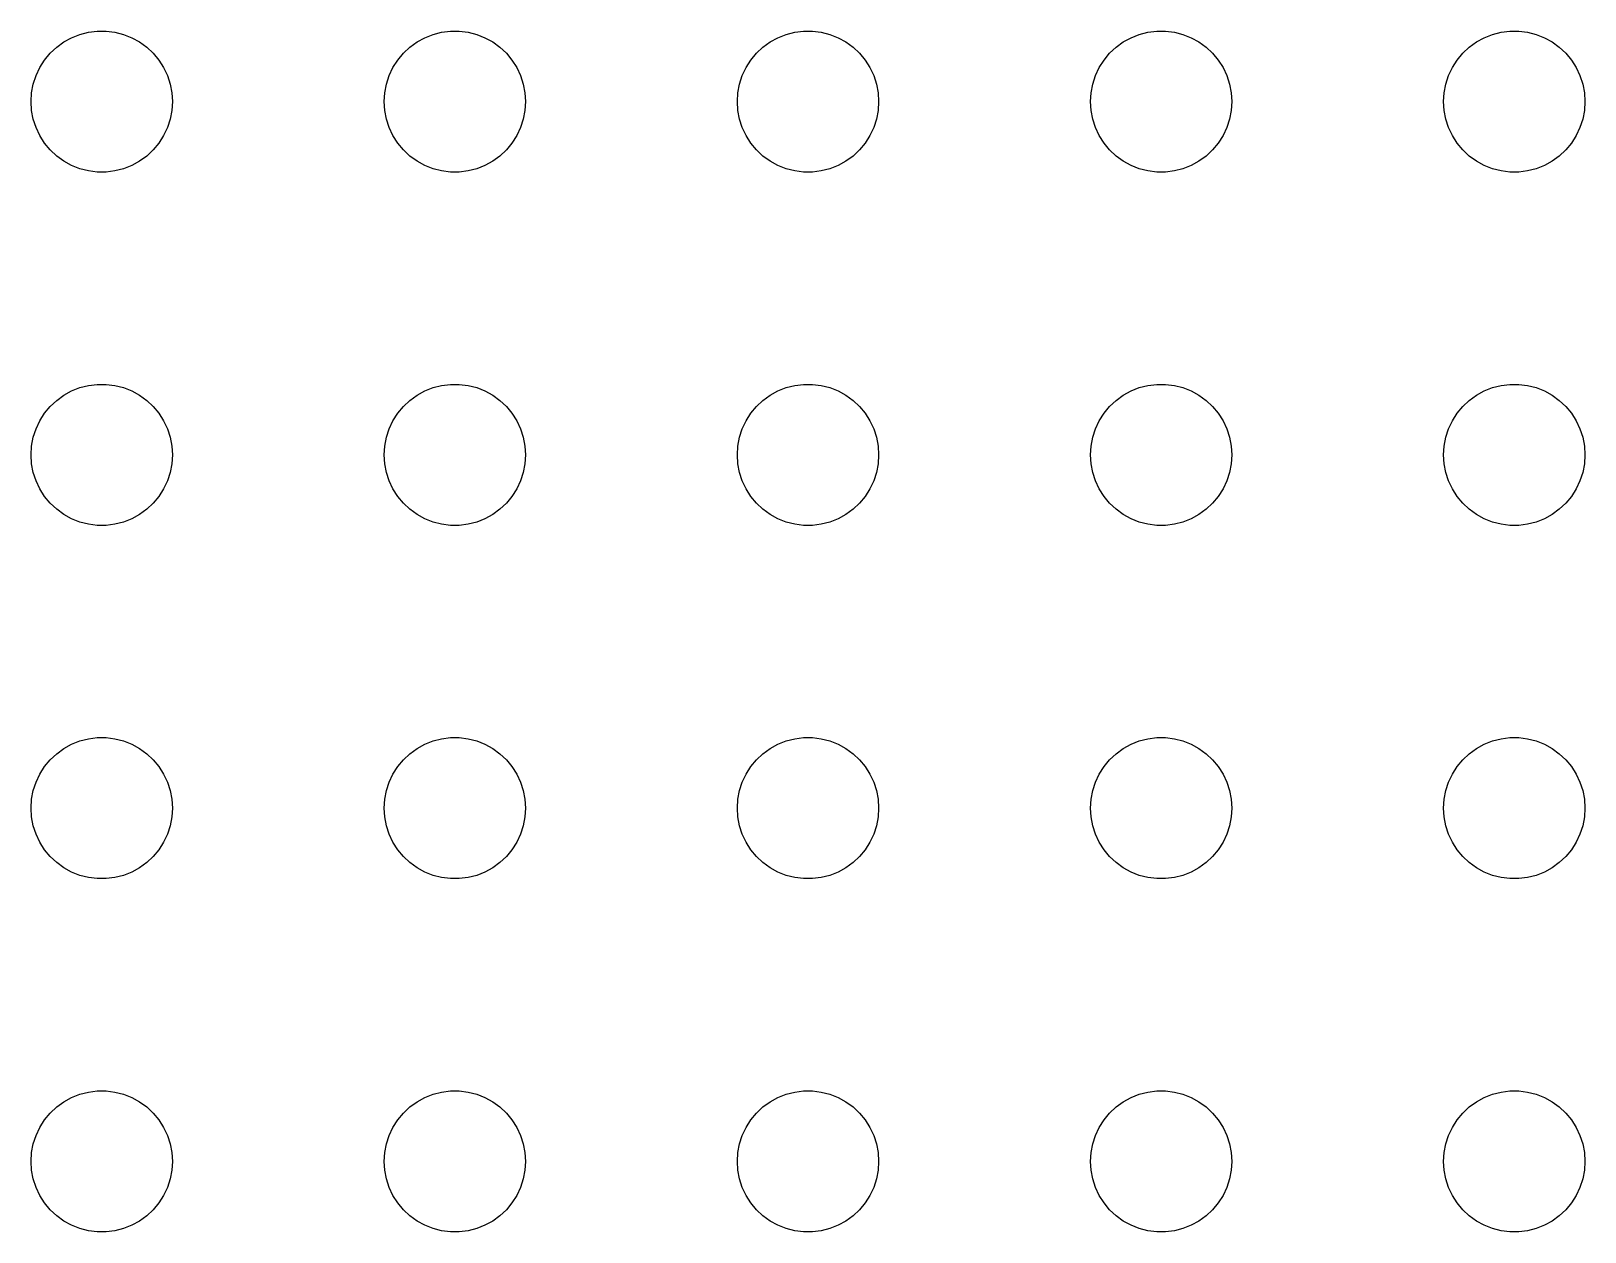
# Model space of a CAD drawing. Header units: metres. Extents: x -134 to 134, y 176 to 394.
# Drawn here: x -69 to -36, y 340.5 to 366 of the extents above; entities that cross this region are included whole.
import ezdxf

# ---------------------------------------------------------------- set-up
doc = ezdxf.new("R2010")
doc.units = ezdxf.units.M

msp = doc.modelspace()

# ---------------------------------------------------------------- linework, layer by layer
for p, q in [((-67.9635, 365.927), (-67.7811, 365.973)), ((-67.7811, 365.973), (-67.5942, 365.997)), ((-67.5942, 365.997), (-67.4058, 365.997)), ((-67.4058, 365.997), (-67.2189, 365.973)), ((-67.2189, 365.973), (-67.0365, 365.927)), ((-60.4635, 365.927), (-60.2811, 365.973)), ((-60.2811, 365.973), (-60.0942, 365.997)), ((-60.0942, 365.997), (-59.9058, 365.997)), ((-59.9058, 365.997), (-59.7189, 365.973)), ((-59.7189, 365.973), (-59.5365, 365.927)), ((-52.9635, 365.927), (-52.7811, 365.973)), ((-52.7811, 365.973), (-52.5942, 365.997)), ((-52.5942, 365.997), (-52.4058, 365.997)), ((-52.4058, 365.997), (-52.2189, 365.973)), ((-52.2189, 365.973), (-52.0365, 365.927)), ((-45.4635, 365.927), (-45.2811, 365.973)), ((-45.2811, 365.973), (-45.0942, 365.997)), ((-45.0942, 365.997), (-44.9058, 365.997)), ((-44.9058, 365.997), (-44.7189, 365.973)), ((-44.7189, 365.973), (-44.5365, 365.927)), ((-37.9635, 365.927), (-37.7811, 365.973)), ((-37.7811, 365.973), (-37.5942, 365.997)), ((-37.5942, 365.997), (-37.4058, 365.997)), ((-37.4058, 365.997), (-37.2189, 365.973)), ((-37.2189, 365.973), (-37.0365, 365.927)), ((-68.5934, 365.527), (-68.4561, 365.656)), ((-68.4561, 365.656), (-68.3037, 365.766)), ((-68.3037, 365.766), (-68.1387, 365.857)), ((-68.1387, 365.857), (-67.9635, 365.927)), ((-67.0365, 365.927), (-66.8613, 365.857)), ((-66.8613, 365.857), (-66.6963, 365.766)), ((-66.6963, 365.766), (-66.5439, 365.656)), ((-66.5439, 365.656), (-66.4065, 365.527)), ((-61.0934, 365.527), (-60.9561, 365.656)), ((-60.9561, 365.656), (-60.8037, 365.766)), ((-60.8037, 365.766), (-60.6387, 365.857)), ((-60.6387, 365.857), (-60.4635, 365.927)), ((-59.5365, 365.927), (-59.3613, 365.857)), ((-59.3613, 365.857), (-59.1963, 365.766)), ((-59.1963, 365.766), (-59.0439, 365.656)), ((-59.0439, 365.656), (-58.9065, 365.527)), ((-53.5934, 365.527), (-53.4561, 365.656)), ((-53.4561, 365.656), (-53.3037, 365.766)), ((-53.3037, 365.766), (-53.1387, 365.857)), ((-53.1387, 365.857), (-52.9635, 365.927)), ((-52.0365, 365.927), (-51.8613, 365.857)), ((-51.8613, 365.857), (-51.6963, 365.766)), ((-51.6963, 365.766), (-51.5439, 365.656)), ((-51.5439, 365.656), (-51.4065, 365.527)), ((-46.0934, 365.527), (-45.9561, 365.656)), ((-45.9561, 365.656), (-45.8037, 365.766)), ((-45.8037, 365.766), (-45.6387, 365.857)), ((-45.6387, 365.857), (-45.4635, 365.927)), ((-44.5365, 365.927), (-44.3613, 365.857)), ((-44.3613, 365.857), (-44.1963, 365.766)), ((-44.1963, 365.766), (-44.0439, 365.656)), ((-44.0439, 365.656), (-43.9065, 365.527)), ((-38.5934, 365.527), (-38.4561, 365.656)), ((-38.4561, 365.656), (-38.3037, 365.766)), ((-38.3037, 365.766), (-38.1387, 365.857)), ((-38.1387, 365.857), (-37.9635, 365.927)), ((-37.0365, 365.927), (-36.8613, 365.857)), ((-36.8613, 365.857), (-36.6963, 365.766)), ((-36.6963, 365.766), (-36.5439, 365.656)), ((-36.5439, 365.656), (-36.4065, 365.527)), ((-68.8145, 365.223), (-68.7135, 365.382)), ((-68.7135, 365.382), (-68.5934, 365.527)), ((-66.4065, 365.527), (-66.2865, 365.382)), ((-66.2865, 365.382), (-66.1855, 365.223)), ((-61.3145, 365.223), (-61.2135, 365.382)), ((-61.2135, 365.382), (-61.0934, 365.527)), ((-58.9065, 365.527), (-58.7865, 365.382)), ((-58.7865, 365.382), (-58.6855, 365.223)), ((-53.8145, 365.223), (-53.7135, 365.382)), ((-53.7135, 365.382), (-53.5934, 365.527)), ((-51.4065, 365.527), (-51.2865, 365.382)), ((-51.2865, 365.382), (-51.1855, 365.223)), ((-46.3145, 365.223), (-46.2135, 365.382)), ((-46.2135, 365.382), (-46.0934, 365.527)), ((-43.9065, 365.527), (-43.7865, 365.382)), ((-43.7865, 365.382), (-43.6855, 365.223)), ((-38.8145, 365.223), (-38.7135, 365.382)), ((-38.7135, 365.382), (-38.5934, 365.527)), ((-36.4065, 365.527), (-36.2865, 365.382)), ((-36.2865, 365.382), (-36.1855, 365.223)), ((-68.9529, 364.873), (-68.8947, 365.052)), ((-68.8947, 365.052), (-68.8145, 365.223)), ((-66.1855, 365.223), (-66.1053, 365.052)), ((-66.1053, 365.052), (-66.0471, 364.873)), ((-61.4529, 364.873), (-61.3947, 365.052)), ((-61.3947, 365.052), (-61.3145, 365.223)), ((-58.6855, 365.223), (-58.6053, 365.052)), ((-58.6053, 365.052), (-58.5471, 364.873)), ((-53.9529, 364.873), (-53.8947, 365.052)), ((-53.8947, 365.052), (-53.8145, 365.223)), ((-51.1855, 365.223), (-51.1053, 365.052)), ((-51.1053, 365.052), (-51.0471, 364.873)), ((-46.4529, 364.873), (-46.3947, 365.052)), ((-46.3947, 365.052), (-46.3145, 365.223)), ((-43.6855, 365.223), (-43.6053, 365.052)), ((-43.6053, 365.052), (-43.5471, 364.873)), ((-38.9529, 364.873), (-38.8947, 365.052)), ((-38.8947, 365.052), (-38.8145, 365.223)), ((-36.1855, 365.223), (-36.1053, 365.052)), ((-36.1053, 365.052), (-36.0471, 364.873)), ((-69, 364.5), (-68.9882, 364.688)), ((-68.9882, 364.688), (-68.9529, 364.873)), ((-66.0471, 364.873), (-66.0118, 364.688)), ((-66.0118, 364.688), (-66, 364.5)), ((-61.5, 364.5), (-61.4882, 364.688)), ((-61.4882, 364.688), (-61.4529, 364.873)), ((-58.5471, 364.873), (-58.5118, 364.688)), ((-58.5118, 364.688), (-58.5, 364.5)), ((-54, 364.5), (-53.9882, 364.688)), ((-53.9882, 364.688), (-53.9529, 364.873)), ((-51.0471, 364.873), (-51.0118, 364.688)), ((-51.0118, 364.688), (-51, 364.5)), ((-46.5, 364.5), (-46.4882, 364.688)), ((-46.4882, 364.688), (-46.4529, 364.873)), ((-43.5471, 364.873), (-43.5118, 364.688)), ((-43.5118, 364.688), (-43.5, 364.5)), ((-39, 364.5), (-38.9882, 364.688)), ((-38.9882, 364.688), (-38.9529, 364.873)), ((-36.0471, 364.873), (-36.0118, 364.688)), ((-36.0118, 364.688), (-36, 364.5)), ((-68.9882, 364.312), (-69, 364.5)), ((-66, 364.5), (-66.0118, 364.312)), ((-61.4882, 364.312), (-61.5, 364.5)), ((-58.5, 364.5), (-58.5118, 364.312)), ((-53.9882, 364.312), (-54, 364.5)), ((-51, 364.5), (-51.0118, 364.312)), ((-46.4882, 364.312), (-46.5, 364.5)), ((-43.5, 364.5), (-43.5118, 364.312)), ((-38.9882, 364.312), (-39, 364.5)), ((-36, 364.5), (-36.0118, 364.312)), ((-68.9529, 364.127), (-68.9882, 364.312)), ((-68.8947, 363.948), (-68.9529, 364.127)), ((-66.0471, 364.127), (-66.1053, 363.948)), ((-66.0118, 364.312), (-66.0471, 364.127)), ((-61.4529, 364.127), (-61.4882, 364.312)), ((-61.3947, 363.948), (-61.4529, 364.127)), ((-58.5471, 364.127), (-58.6053, 363.948)), ((-58.5118, 364.312), (-58.5471, 364.127)), ((-53.9529, 364.127), (-53.9882, 364.312)), ((-53.8947, 363.948), (-53.9529, 364.127)), ((-51.0471, 364.127), (-51.1053, 363.948)), ((-51.0118, 364.312), (-51.0471, 364.127)), ((-46.4529, 364.127), (-46.4882, 364.312)), ((-46.3947, 363.948), (-46.4529, 364.127)), ((-43.5471, 364.127), (-43.6053, 363.948)), ((-43.5118, 364.312), (-43.5471, 364.127)), ((-38.9529, 364.127), (-38.9882, 364.312)), ((-38.8947, 363.948), (-38.9529, 364.127)), ((-36.0471, 364.127), (-36.1053, 363.948)), ((-36.0118, 364.312), (-36.0471, 364.127)), ((-68.8145, 363.777), (-68.8947, 363.948)), ((-68.7135, 363.618), (-68.8145, 363.777)), ((-66.1855, 363.777), (-66.2865, 363.618)), ((-66.1053, 363.948), (-66.1855, 363.777)), ((-61.3145, 363.777), (-61.3947, 363.948)), ((-61.2135, 363.618), (-61.3145, 363.777)), ((-58.6855, 363.777), (-58.7865, 363.618)), ((-58.6053, 363.948), (-58.6855, 363.777)), ((-53.8145, 363.777), (-53.8947, 363.948)), ((-53.7135, 363.618), (-53.8145, 363.777)), ((-51.1855, 363.777), (-51.2865, 363.618)), ((-51.1053, 363.948), (-51.1855, 363.777)), ((-46.3145, 363.777), (-46.3947, 363.948)), ((-46.2135, 363.618), (-46.3145, 363.777)), ((-43.6855, 363.777), (-43.7865, 363.618)), ((-43.6053, 363.948), (-43.6855, 363.777)), ((-38.8145, 363.777), (-38.8947, 363.948)), ((-38.7135, 363.618), (-38.8145, 363.777)), ((-36.1855, 363.777), (-36.2865, 363.618)), ((-36.1053, 363.948), (-36.1855, 363.777)), ((-68.5934, 363.473), (-68.7135, 363.618)), ((-68.4561, 363.344), (-68.5934, 363.473)), ((-68.3037, 363.234), (-68.4561, 363.344)), ((-66.5439, 363.344), (-66.6963, 363.234)), ((-66.4065, 363.473), (-66.5439, 363.344)), ((-66.2865, 363.618), (-66.4065, 363.473)), ((-61.0934, 363.473), (-61.2135, 363.618)), ((-60.9561, 363.344), (-61.0934, 363.473)), ((-60.8037, 363.234), (-60.9561, 363.344)), ((-59.0439, 363.344), (-59.1963, 363.234)), ((-58.9065, 363.473), (-59.0439, 363.344)), ((-58.7865, 363.618), (-58.9065, 363.473)), ((-53.5934, 363.473), (-53.7135, 363.618)), ((-53.4561, 363.344), (-53.5934, 363.473)), ((-53.3037, 363.234), (-53.4561, 363.344)), ((-51.5439, 363.344), (-51.6963, 363.234)), ((-51.4065, 363.473), (-51.5439, 363.344)), ((-51.2865, 363.618), (-51.4065, 363.473)), ((-46.0934, 363.473), (-46.2135, 363.618)), ((-45.9561, 363.344), (-46.0934, 363.473)), ((-45.8037, 363.234), (-45.9561, 363.344)), ((-44.0439, 363.344), (-44.1963, 363.234)), ((-43.9065, 363.473), (-44.0439, 363.344)), ((-43.7865, 363.618), (-43.9065, 363.473)), ((-38.5934, 363.473), (-38.7135, 363.618)), ((-38.4561, 363.344), (-38.5934, 363.473)), ((-38.3037, 363.234), (-38.4561, 363.344)), ((-36.5439, 363.344), (-36.6963, 363.234)), ((-36.4065, 363.473), (-36.5439, 363.344)), ((-36.2865, 363.618), (-36.4065, 363.473)), ((-68.1387, 363.143), (-68.3037, 363.234)), ((-67.9635, 363.073), (-68.1387, 363.143)), ((-67.7811, 363.027), (-67.9635, 363.073)), ((-67.5942, 363.003), (-67.7811, 363.027)), ((-67.4058, 363.003), (-67.5942, 363.003)), ((-67.2189, 363.027), (-67.4058, 363.003)), ((-67.0365, 363.073), (-67.2189, 363.027)), ((-66.8613, 363.143), (-67.0365, 363.073)), ((-66.6963, 363.234), (-66.8613, 363.143)), ((-60.6387, 363.143), (-60.8037, 363.234)), ((-60.4635, 363.073), (-60.6387, 363.143)), ((-60.2811, 363.027), (-60.4635, 363.073)), ((-60.0942, 363.003), (-60.2811, 363.027)), ((-59.9058, 363.003), (-60.0942, 363.003)), ((-59.7189, 363.027), (-59.9058, 363.003)), ((-59.5365, 363.073), (-59.7189, 363.027)), ((-59.3613, 363.143), (-59.5365, 363.073)), ((-59.1963, 363.234), (-59.3613, 363.143)), ((-53.1387, 363.143), (-53.3037, 363.234)), ((-52.9635, 363.073), (-53.1387, 363.143)), ((-52.7811, 363.027), (-52.9635, 363.073)), ((-52.5942, 363.003), (-52.7811, 363.027)), ((-52.4058, 363.003), (-52.5942, 363.003)), ((-52.2189, 363.027), (-52.4058, 363.003)), ((-52.0365, 363.073), (-52.2189, 363.027)), ((-51.8613, 363.143), (-52.0365, 363.073)), ((-51.6963, 363.234), (-51.8613, 363.143)), ((-45.6387, 363.143), (-45.8037, 363.234)), ((-45.4635, 363.073), (-45.6387, 363.143)), ((-45.2811, 363.027), (-45.4635, 363.073)), ((-45.0942, 363.003), (-45.2811, 363.027)), ((-44.9058, 363.003), (-45.0942, 363.003)), ((-44.7189, 363.027), (-44.9058, 363.003)), ((-44.5365, 363.073), (-44.7189, 363.027)), ((-44.3613, 363.143), (-44.5365, 363.073)), ((-44.1963, 363.234), (-44.3613, 363.143)), ((-38.1387, 363.143), (-38.3037, 363.234)), ((-37.9635, 363.073), (-38.1387, 363.143)), ((-37.7811, 363.027), (-37.9635, 363.073)), ((-37.5942, 363.003), (-37.7811, 363.027)), ((-37.4058, 363.003), (-37.5942, 363.003)), ((-37.2189, 363.027), (-37.4058, 363.003)), ((-37.0365, 363.073), (-37.2189, 363.027)), ((-36.8613, 363.143), (-37.0365, 363.073)), ((-36.6963, 363.234), (-36.8613, 363.143)), ((-68.1387, 358.357), (-67.9635, 358.427)), ((-67.9635, 358.427), (-67.7811, 358.473)), ((-67.7811, 358.473), (-67.5942, 358.497)), ((-67.5942, 358.497), (-67.4058, 358.497)), ((-67.4058, 358.497), (-67.2189, 358.473)), ((-67.2189, 358.473), (-67.0365, 358.427)), ((-67.0365, 358.427), (-66.8613, 358.357)), ((-60.6387, 358.357), (-60.4635, 358.427)), ((-60.4635, 358.427), (-60.2811, 358.473)), ((-60.2811, 358.473), (-60.0942, 358.497)), ((-60.0942, 358.497), (-59.9058, 358.497)), ((-59.9058, 358.497), (-59.7189, 358.473)), ((-59.7189, 358.473), (-59.5365, 358.427)), ((-59.5365, 358.427), (-59.3613, 358.357)), ((-53.1387, 358.357), (-52.9635, 358.427)), ((-52.9635, 358.427), (-52.7811, 358.473)), ((-52.7811, 358.473), (-52.5942, 358.497)), ((-52.5942, 358.497), (-52.4058, 358.497)), ((-52.4058, 358.497), (-52.2189, 358.473)), ((-52.2189, 358.473), (-52.0365, 358.427)), ((-52.0365, 358.427), (-51.8613, 358.357)), ((-45.6387, 358.357), (-45.4635, 358.427)), ((-45.4635, 358.427), (-45.2811, 358.473)), ((-45.2811, 358.473), (-45.0942, 358.497)), ((-45.0942, 358.497), (-44.9058, 358.497)), ((-44.9058, 358.497), (-44.7189, 358.473)), ((-44.7189, 358.473), (-44.5365, 358.427)), ((-44.5365, 358.427), (-44.3613, 358.357)), ((-38.1387, 358.357), (-37.9635, 358.427)), ((-37.9635, 358.427), (-37.7811, 358.473)), ((-37.7811, 358.473), (-37.5942, 358.497)), ((-37.5942, 358.497), (-37.4058, 358.497)), ((-37.4058, 358.497), (-37.2189, 358.473)), ((-37.2189, 358.473), (-37.0365, 358.427)), ((-37.0365, 358.427), (-36.8613, 358.357)), ((-68.5934, 358.027), (-68.4561, 358.156)), ((-68.4561, 358.156), (-68.3037, 358.266)), ((-68.3037, 358.266), (-68.1387, 358.357)), ((-66.8613, 358.357), (-66.6963, 358.266)), ((-66.6963, 358.266), (-66.5439, 358.156)), ((-66.5439, 358.156), (-66.4065, 358.027)), ((-61.0934, 358.027), (-60.9561, 358.156)), ((-60.9561, 358.156), (-60.8037, 358.266)), ((-60.8037, 358.266), (-60.6387, 358.357)), ((-59.3613, 358.357), (-59.1963, 358.266)), ((-59.1963, 358.266), (-59.0439, 358.156)), ((-59.0439, 358.156), (-58.9065, 358.027)), ((-53.5934, 358.027), (-53.4561, 358.156)), ((-53.4561, 358.156), (-53.3037, 358.266)), ((-53.3037, 358.266), (-53.1387, 358.357)), ((-51.8613, 358.357), (-51.6963, 358.266)), ((-51.6963, 358.266), (-51.5439, 358.156)), ((-51.5439, 358.156), (-51.4065, 358.027)), ((-46.0934, 358.027), (-45.9561, 358.156)), ((-45.9561, 358.156), (-45.8037, 358.266)), ((-45.8037, 358.266), (-45.6387, 358.357)), ((-44.3613, 358.357), (-44.1963, 358.266)), ((-44.1963, 358.266), (-44.0439, 358.156)), ((-44.0439, 358.156), (-43.9065, 358.027)), ((-38.5934, 358.027), (-38.4561, 358.156)), ((-38.4561, 358.156), (-38.3037, 358.266)), ((-38.3037, 358.266), (-38.1387, 358.357)), ((-36.8613, 358.357), (-36.6963, 358.266)), ((-36.6963, 358.266), (-36.5439, 358.156)), ((-36.5439, 358.156), (-36.4065, 358.027)), ((-68.8947, 357.552), (-68.8145, 357.723)), ((-68.8145, 357.723), (-68.7135, 357.882)), ((-68.7135, 357.882), (-68.5934, 358.027)), ((-66.4065, 358.027), (-66.2865, 357.882)), ((-66.2865, 357.882), (-66.1855, 357.723)), ((-66.1855, 357.723), (-66.1053, 357.552)), ((-61.3947, 357.552), (-61.3145, 357.723)), ((-61.3145, 357.723), (-61.2135, 357.882)), ((-61.2135, 357.882), (-61.0934, 358.027)), ((-58.9065, 358.027), (-58.7865, 357.882)), ((-58.7865, 357.882), (-58.6855, 357.723)), ((-58.6855, 357.723), (-58.6053, 357.552)), ((-53.8947, 357.552), (-53.8145, 357.723)), ((-53.8145, 357.723), (-53.7135, 357.882)), ((-53.7135, 357.882), (-53.5934, 358.027)), ((-51.4065, 358.027), (-51.2865, 357.882)), ((-51.2865, 357.882), (-51.1855, 357.723)), ((-51.1855, 357.723), (-51.1053, 357.552)), ((-46.3947, 357.552), (-46.3145, 357.723)), ((-46.3145, 357.723), (-46.2135, 357.882)), ((-46.2135, 357.882), (-46.0934, 358.027)), ((-43.9065, 358.027), (-43.7865, 357.882)), ((-43.7865, 357.882), (-43.6855, 357.723)), ((-43.6855, 357.723), (-43.6053, 357.552)), ((-38.8947, 357.552), (-38.8145, 357.723)), ((-38.8145, 357.723), (-38.7135, 357.882)), ((-38.7135, 357.882), (-38.5934, 358.027)), ((-36.4065, 358.027), (-36.2865, 357.882)), ((-36.2865, 357.882), (-36.1855, 357.723)), ((-36.1855, 357.723), (-36.1053, 357.552)), ((-68.9529, 357.373), (-68.8947, 357.552)), ((-66.1053, 357.552), (-66.0471, 357.373)), ((-61.4529, 357.373), (-61.3947, 357.552)), ((-58.6053, 357.552), (-58.5471, 357.373)), ((-53.9529, 357.373), (-53.8947, 357.552)), ((-51.1053, 357.552), (-51.0471, 357.373)), ((-46.4529, 357.373), (-46.3947, 357.552)), ((-43.6053, 357.552), (-43.5471, 357.373)), ((-38.9529, 357.373), (-38.8947, 357.552)), ((-36.1053, 357.552), (-36.0471, 357.373)), ((-69, 357), (-68.9882, 357.188)), ((-68.9882, 357.188), (-68.9529, 357.373)), ((-66.0471, 357.373), (-66.0118, 357.188)), ((-66.0118, 357.188), (-66, 357)), ((-61.5, 357), (-61.4882, 357.188)), ((-61.4882, 357.188), (-61.4529, 357.373)), ((-58.5471, 357.373), (-58.5118, 357.188)), ((-58.5118, 357.188), (-58.5, 357)), ((-54, 357), (-53.9882, 357.188)), ((-53.9882, 357.188), (-53.9529, 357.373)), ((-51.0471, 357.373), (-51.0118, 357.188)), ((-51.0118, 357.188), (-51, 357)), ((-46.5, 357), (-46.4882, 357.188)), ((-46.4882, 357.188), (-46.4529, 357.373)), ((-43.5471, 357.373), (-43.5118, 357.188)), ((-43.5118, 357.188), (-43.5, 357)), ((-39, 357), (-38.9882, 357.188)), ((-38.9882, 357.188), (-38.9529, 357.373)), ((-36.0471, 357.373), (-36.0118, 357.188)), ((-36.0118, 357.188), (-36, 357)), ((-68.9882, 356.812), (-69, 357)), ((-68.9529, 356.627), (-68.9882, 356.812)), ((-66.0118, 356.812), (-66.0471, 356.627)), ((-66, 357), (-66.0118, 356.812)), ((-61.4882, 356.812), (-61.5, 357)), ((-61.4529, 356.627), (-61.4882, 356.812)), ((-58.5118, 356.812), (-58.5471, 356.627)), ((-58.5, 357), (-58.5118, 356.812)), ((-53.9882, 356.812), (-54, 357)), ((-53.9529, 356.627), (-53.9882, 356.812)), ((-51.0118, 356.812), (-51.0471, 356.627)), ((-51, 357), (-51.0118, 356.812)), ((-46.4882, 356.812), (-46.5, 357)), ((-46.4529, 356.627), (-46.4882, 356.812)), ((-43.5118, 356.812), (-43.5471, 356.627)), ((-43.5, 357), (-43.5118, 356.812)), ((-38.9882, 356.812), (-39, 357)), ((-38.9529, 356.627), (-38.9882, 356.812)), ((-36.0118, 356.812), (-36.0471, 356.627)), ((-36, 357), (-36.0118, 356.812)), ((-68.8947, 356.448), (-68.9529, 356.627)), ((-68.8145, 356.277), (-68.8947, 356.448)), ((-66.1053, 356.448), (-66.1855, 356.277)), ((-66.0471, 356.627), (-66.1053, 356.448)), ((-61.3947, 356.448), (-61.4529, 356.627)), ((-61.3145, 356.277), (-61.3947, 356.448)), ((-58.6053, 356.448), (-58.6855, 356.277)), ((-58.5471, 356.627), (-58.6053, 356.448)), ((-53.8947, 356.448), (-53.9529, 356.627)), ((-53.8145, 356.277), (-53.8947, 356.448)), ((-51.1053, 356.448), (-51.1855, 356.277)), ((-51.0471, 356.627), (-51.1053, 356.448)), ((-46.3947, 356.448), (-46.4529, 356.627)), ((-46.3145, 356.277), (-46.3947, 356.448)), ((-43.6053, 356.448), (-43.6855, 356.277)), ((-43.5471, 356.627), (-43.6053, 356.448)), ((-38.8947, 356.448), (-38.9529, 356.627)), ((-38.8145, 356.277), (-38.8947, 356.448)), ((-36.1053, 356.448), (-36.1855, 356.277)), ((-36.0471, 356.627), (-36.1053, 356.448)), ((-68.7135, 356.118), (-68.8145, 356.277)), ((-68.5934, 355.973), (-68.7135, 356.118)), ((-66.2865, 356.118), (-66.4065, 355.973)), ((-66.1855, 356.277), (-66.2865, 356.118)), ((-61.2135, 356.118), (-61.3145, 356.277)), ((-61.0934, 355.973), (-61.2135, 356.118)), ((-58.7865, 356.118), (-58.9065, 355.973)), ((-58.6855, 356.277), (-58.7865, 356.118)), ((-53.7135, 356.118), (-53.8145, 356.277)), ((-53.5934, 355.973), (-53.7135, 356.118)), ((-51.2865, 356.118), (-51.4065, 355.973)), ((-51.1855, 356.277), (-51.2865, 356.118)), ((-46.2135, 356.118), (-46.3145, 356.277)), ((-46.0934, 355.973), (-46.2135, 356.118)), ((-43.7865, 356.118), (-43.9065, 355.973)), ((-43.6855, 356.277), (-43.7865, 356.118)), ((-38.7135, 356.118), (-38.8145, 356.277)), ((-38.5934, 355.973), (-38.7135, 356.118)), ((-36.2865, 356.118), (-36.4065, 355.973)), ((-36.1855, 356.277), (-36.2865, 356.118)), ((-68.4561, 355.844), (-68.5934, 355.973)), ((-68.3037, 355.734), (-68.4561, 355.844)), ((-66.5439, 355.844), (-66.6963, 355.734)), ((-66.4065, 355.973), (-66.5439, 355.844)), ((-60.9561, 355.844), (-61.0934, 355.973)), ((-60.8037, 355.734), (-60.9561, 355.844)), ((-59.0439, 355.844), (-59.1963, 355.734)), ((-58.9065, 355.973), (-59.0439, 355.844)), ((-53.4561, 355.844), (-53.5934, 355.973)), ((-53.3037, 355.734), (-53.4561, 355.844)), ((-51.5439, 355.844), (-51.6963, 355.734)), ((-51.4065, 355.973), (-51.5439, 355.844)), ((-45.9561, 355.844), (-46.0934, 355.973)), ((-45.8037, 355.734), (-45.9561, 355.844)), ((-44.0439, 355.844), (-44.1963, 355.734)), ((-43.9065, 355.973), (-44.0439, 355.844)), ((-38.4561, 355.844), (-38.5934, 355.973)), ((-38.3037, 355.734), (-38.4561, 355.844)), ((-36.5439, 355.844), (-36.6963, 355.734)), ((-36.4065, 355.973), (-36.5439, 355.844)), ((-68.1387, 355.643), (-68.3037, 355.734)), ((-67.9635, 355.573), (-68.1387, 355.643)), ((-67.7811, 355.527), (-67.9635, 355.573)), ((-67.5942, 355.503), (-67.7811, 355.527)), ((-67.4058, 355.503), (-67.5942, 355.503)), ((-67.2189, 355.527), (-67.4058, 355.503)), ((-67.0365, 355.573), (-67.2189, 355.527)), ((-66.8613, 355.643), (-67.0365, 355.573)), ((-66.6963, 355.734), (-66.8613, 355.643)), ((-60.6387, 355.643), (-60.8037, 355.734)), ((-60.4635, 355.573), (-60.6387, 355.643)), ((-60.2811, 355.527), (-60.4635, 355.573)), ((-60.0942, 355.503), (-60.2811, 355.527)), ((-59.9058, 355.503), (-60.0942, 355.503)), ((-59.7189, 355.527), (-59.9058, 355.503)), ((-59.5365, 355.573), (-59.7189, 355.527)), ((-59.3613, 355.643), (-59.5365, 355.573)), ((-59.1963, 355.734), (-59.3613, 355.643)), ((-53.1387, 355.643), (-53.3037, 355.734)), ((-52.9635, 355.573), (-53.1387, 355.643)), ((-52.7811, 355.527), (-52.9635, 355.573)), ((-52.5942, 355.503), (-52.7811, 355.527)), ((-52.4058, 355.503), (-52.5942, 355.503)), ((-52.2189, 355.527), (-52.4058, 355.503)), ((-52.0365, 355.573), (-52.2189, 355.527)), ((-51.8613, 355.643), (-52.0365, 355.573)), ((-51.6963, 355.734), (-51.8613, 355.643)), ((-45.6387, 355.643), (-45.8037, 355.734)), ((-45.4635, 355.573), (-45.6387, 355.643)), ((-45.2811, 355.527), (-45.4635, 355.573)), ((-45.0942, 355.503), (-45.2811, 355.527)), ((-44.9058, 355.503), (-45.0942, 355.503)), ((-44.7189, 355.527), (-44.9058, 355.503)), ((-44.5365, 355.573), (-44.7189, 355.527)), ((-44.3613, 355.643), (-44.5365, 355.573)), ((-44.1963, 355.734), (-44.3613, 355.643)), ((-38.1387, 355.643), (-38.3037, 355.734)), ((-37.9635, 355.573), (-38.1387, 355.643)), ((-37.7811, 355.527), (-37.9635, 355.573)), ((-37.5942, 355.503), (-37.7811, 355.527)), ((-37.4058, 355.503), (-37.5942, 355.503)), ((-37.2189, 355.527), (-37.4058, 355.503)), ((-37.0365, 355.573), (-37.2189, 355.527)), ((-36.8613, 355.643), (-37.0365, 355.573)), ((-36.6963, 355.734), (-36.8613, 355.643)), ((-68.3037, 350.766), (-68.1387, 350.857)), ((-68.1387, 350.857), (-67.9635, 350.927)), ((-67.9635, 350.927), (-67.7811, 350.973)), ((-67.7811, 350.973), (-67.5942, 350.997)), ((-67.5942, 350.997), (-67.4058, 350.997)), ((-67.4058, 350.997), (-67.2189, 350.973)), ((-67.2189, 350.973), (-67.0365, 350.927)), ((-67.0365, 350.927), (-66.8613, 350.857)), ((-66.8613, 350.857), (-66.6963, 350.766)), ((-60.8037, 350.766), (-60.6387, 350.857)), ((-60.6387, 350.857), (-60.4635, 350.927)), ((-60.4635, 350.927), (-60.2811, 350.973)), ((-60.2811, 350.973), (-60.0942, 350.997)), ((-60.0942, 350.997), (-59.9058, 350.997)), ((-59.9058, 350.997), (-59.7189, 350.973)), ((-59.7189, 350.973), (-59.5365, 350.927)), ((-59.5365, 350.927), (-59.3613, 350.857)), ((-59.3613, 350.857), (-59.1963, 350.766)), ((-53.3037, 350.766), (-53.1387, 350.857)), ((-53.1387, 350.857), (-52.9635, 350.927)), ((-52.9635, 350.927), (-52.7811, 350.973)), ((-52.7811, 350.973), (-52.5942, 350.997)), ((-52.5942, 350.997), (-52.4058, 350.997)), ((-52.4058, 350.997), (-52.2189, 350.973)), ((-52.2189, 350.973), (-52.0365, 350.927)), ((-52.0365, 350.927), (-51.8613, 350.857)), ((-51.8613, 350.857), (-51.6963, 350.766)), ((-45.8037, 350.766), (-45.6387, 350.857)), ((-45.6387, 350.857), (-45.4635, 350.927)), ((-45.4635, 350.927), (-45.2811, 350.973)), ((-45.2811, 350.973), (-45.0942, 350.997)), ((-45.0942, 350.997), (-44.9058, 350.997)), ((-44.9058, 350.997), (-44.7189, 350.973)), ((-44.7189, 350.973), (-44.5365, 350.927)), ((-44.5365, 350.927), (-44.3613, 350.857)), ((-44.3613, 350.857), (-44.1963, 350.766)), ((-38.3037, 350.766), (-38.1387, 350.857)), ((-38.1387, 350.857), (-37.9635, 350.927)), ((-37.9635, 350.927), (-37.7811, 350.973)), ((-37.7811, 350.973), (-37.5942, 350.997)), ((-37.5942, 350.997), (-37.4058, 350.997)), ((-37.4058, 350.997), (-37.2189, 350.973)), ((-37.2189, 350.973), (-37.0365, 350.927)), ((-37.0365, 350.927), (-36.8613, 350.857)), ((-36.8613, 350.857), (-36.6963, 350.766)), ((-68.7135, 350.382), (-68.5934, 350.527)), ((-68.5934, 350.527), (-68.4561, 350.656)), ((-68.4561, 350.656), (-68.3037, 350.766)), ((-66.6963, 350.766), (-66.5439, 350.656)), ((-66.5439, 350.656), (-66.4065, 350.527)), ((-66.4065, 350.527), (-66.2865, 350.382)), ((-61.2135, 350.382), (-61.0934, 350.527)), ((-61.0934, 350.527), (-60.9561, 350.656)), ((-60.9561, 350.656), (-60.8037, 350.766)), ((-59.1963, 350.766), (-59.0439, 350.656)), ((-59.0439, 350.656), (-58.9065, 350.527)), ((-58.9065, 350.527), (-58.7865, 350.382)), ((-53.7135, 350.382), (-53.5934, 350.527)), ((-53.5934, 350.527), (-53.4561, 350.656)), ((-53.4561, 350.656), (-53.3037, 350.766)), ((-51.6963, 350.766), (-51.5439, 350.656)), ((-51.5439, 350.656), (-51.4065, 350.527)), ((-51.4065, 350.527), (-51.2865, 350.382)), ((-46.2135, 350.382), (-46.0934, 350.527)), ((-46.0934, 350.527), (-45.9561, 350.656)), ((-45.9561, 350.656), (-45.8037, 350.766)), ((-44.1963, 350.766), (-44.0439, 350.656)), ((-44.0439, 350.656), (-43.9065, 350.527)), ((-43.9065, 350.527), (-43.7865, 350.382)), ((-38.7135, 350.382), (-38.5934, 350.527)), ((-38.5934, 350.527), (-38.4561, 350.656)), ((-38.4561, 350.656), (-38.3037, 350.766)), ((-36.6963, 350.766), (-36.5439, 350.656)), ((-36.5439, 350.656), (-36.4065, 350.527)), ((-36.4065, 350.527), (-36.2865, 350.382)), ((-68.8947, 350.052), (-68.8145, 350.223)), ((-68.8145, 350.223), (-68.7135, 350.382)), ((-66.2865, 350.382), (-66.1855, 350.223)), ((-66.1855, 350.223), (-66.1053, 350.052)), ((-61.3947, 350.052), (-61.3145, 350.223)), ((-61.3145, 350.223), (-61.2135, 350.382)), ((-58.7865, 350.382), (-58.6855, 350.223)), ((-58.6855, 350.223), (-58.6053, 350.052)), ((-53.8947, 350.052), (-53.8145, 350.223)), ((-53.8145, 350.223), (-53.7135, 350.382)), ((-51.2865, 350.382), (-51.1855, 350.223)), ((-51.1855, 350.223), (-51.1053, 350.052)), ((-46.3947, 350.052), (-46.3145, 350.223)), ((-46.3145, 350.223), (-46.2135, 350.382)), ((-43.7865, 350.382), (-43.6855, 350.223)), ((-43.6855, 350.223), (-43.6053, 350.052)), ((-38.8947, 350.052), (-38.8145, 350.223)), ((-38.8145, 350.223), (-38.7135, 350.382)), ((-36.2865, 350.382), (-36.1855, 350.223)), ((-36.1855, 350.223), (-36.1053, 350.052)), ((-68.9882, 349.688), (-68.9529, 349.873)), ((-68.9529, 349.873), (-68.8947, 350.052)), ((-66.1053, 350.052), (-66.0471, 349.873)), ((-66.0471, 349.873), (-66.0118, 349.688)), ((-61.4882, 349.688), (-61.4529, 349.873)), ((-61.4529, 349.873), (-61.3947, 350.052)), ((-58.6053, 350.052), (-58.5471, 349.873)), ((-58.5471, 349.873), (-58.5118, 349.688)), ((-53.9882, 349.688), (-53.9529, 349.873)), ((-53.9529, 349.873), (-53.8947, 350.052)), ((-51.1053, 350.052), (-51.0471, 349.873)), ((-51.0471, 349.873), (-51.0118, 349.688)), ((-46.4882, 349.688), (-46.4529, 349.873)), ((-46.4529, 349.873), (-46.3947, 350.052)), ((-43.6053, 350.052), (-43.5471, 349.873)), ((-43.5471, 349.873), (-43.5118, 349.688)), ((-38.9882, 349.688), (-38.9529, 349.873)), ((-38.9529, 349.873), (-38.8947, 350.052)), ((-36.1053, 350.052), (-36.0471, 349.873)), ((-36.0471, 349.873), (-36.0118, 349.688)), ((-69, 349.5), (-68.9882, 349.688)), ((-68.9882, 349.312), (-69, 349.5)), ((-66.0118, 349.688), (-66, 349.5)), ((-66, 349.5), (-66.0118, 349.312)), ((-61.5, 349.5), (-61.4882, 349.688)), ((-61.4882, 349.312), (-61.5, 349.5)), ((-58.5118, 349.688), (-58.5, 349.5)), ((-58.5, 349.5), (-58.5118, 349.312)), ((-54, 349.5), (-53.9882, 349.688)), ((-53.9882, 349.312), (-54, 349.5)), ((-51.0118, 349.688), (-51, 349.5)), ((-51, 349.5), (-51.0118, 349.312)), ((-46.5, 349.5), (-46.4882, 349.688)), ((-46.4882, 349.312), (-46.5, 349.5)), ((-43.5118, 349.688), (-43.5, 349.5)), ((-43.5, 349.5), (-43.5118, 349.312)), ((-39, 349.5), (-38.9882, 349.688)), ((-38.9882, 349.312), (-39, 349.5)), ((-36.0118, 349.688), (-36, 349.5)), ((-36, 349.5), (-36.0118, 349.312)), ((-68.9529, 349.127), (-68.9882, 349.312)), ((-66.0118, 349.312), (-66.0471, 349.127)), ((-61.4529, 349.127), (-61.4882, 349.312)), ((-58.5118, 349.312), (-58.5471, 349.127)), ((-53.9529, 349.127), (-53.9882, 349.312)), ((-51.0118, 349.312), (-51.0471, 349.127)), ((-46.4529, 349.127), (-46.4882, 349.312)), ((-43.5118, 349.312), (-43.5471, 349.127)), ((-38.9529, 349.127), (-38.9882, 349.312)), ((-36.0118, 349.312), (-36.0471, 349.127)), ((-68.8947, 348.948), (-68.9529, 349.127)), ((-68.8145, 348.777), (-68.8947, 348.948)), ((-66.1053, 348.948), (-66.1855, 348.777)), ((-66.0471, 349.127), (-66.1053, 348.948)), ((-61.3947, 348.948), (-61.4529, 349.127)), ((-61.3145, 348.777), (-61.3947, 348.948)), ((-58.6053, 348.948), (-58.6855, 348.777)), ((-58.5471, 349.127), (-58.6053, 348.948)), ((-53.8947, 348.948), (-53.9529, 349.127)), ((-53.8145, 348.777), (-53.8947, 348.948)), ((-51.1053, 348.948), (-51.1855, 348.777)), ((-51.0471, 349.127), (-51.1053, 348.948)), ((-46.3947, 348.948), (-46.4529, 349.127)), ((-46.3145, 348.777), (-46.3947, 348.948)), ((-43.6053, 348.948), (-43.6855, 348.777)), ((-43.5471, 349.127), (-43.6053, 348.948)), ((-38.8947, 348.948), (-38.9529, 349.127)), ((-38.8145, 348.777), (-38.8947, 348.948)), ((-36.1053, 348.948), (-36.1855, 348.777)), ((-36.0471, 349.127), (-36.1053, 348.948)), ((-68.7135, 348.618), (-68.8145, 348.777)), ((-68.5934, 348.473), (-68.7135, 348.618)), ((-66.2865, 348.618), (-66.4065, 348.473)), ((-66.1855, 348.777), (-66.2865, 348.618)), ((-61.2135, 348.618), (-61.3145, 348.777)), ((-61.0934, 348.473), (-61.2135, 348.618)), ((-58.7865, 348.618), (-58.9065, 348.473)), ((-58.6855, 348.777), (-58.7865, 348.618)), ((-53.7135, 348.618), (-53.8145, 348.777)), ((-53.5934, 348.473), (-53.7135, 348.618)), ((-51.2865, 348.618), (-51.4065, 348.473)), ((-51.1855, 348.777), (-51.2865, 348.618)), ((-46.2135, 348.618), (-46.3145, 348.777)), ((-46.0934, 348.473), (-46.2135, 348.618)), ((-43.7865, 348.618), (-43.9065, 348.473)), ((-43.6855, 348.777), (-43.7865, 348.618)), ((-38.7135, 348.618), (-38.8145, 348.777)), ((-38.5934, 348.473), (-38.7135, 348.618)), ((-36.2865, 348.618), (-36.4065, 348.473)), ((-36.1855, 348.777), (-36.2865, 348.618)), ((-68.4561, 348.344), (-68.5934, 348.473)), ((-68.3037, 348.234), (-68.4561, 348.344)), ((-68.1387, 348.143), (-68.3037, 348.234)), ((-66.6963, 348.234), (-66.8613, 348.143)), ((-66.5439, 348.344), (-66.6963, 348.234)), ((-66.4065, 348.473), (-66.5439, 348.344)), ((-60.9561, 348.344), (-61.0934, 348.473)), ((-60.8037, 348.234), (-60.9561, 348.344)), ((-60.6387, 348.143), (-60.8037, 348.234)), ((-59.1963, 348.234), (-59.3613, 348.143)), ((-59.0439, 348.344), (-59.1963, 348.234)), ((-58.9065, 348.473), (-59.0439, 348.344)), ((-53.4561, 348.344), (-53.5934, 348.473)), ((-53.3037, 348.234), (-53.4561, 348.344)), ((-53.1387, 348.143), (-53.3037, 348.234)), ((-51.6963, 348.234), (-51.8613, 348.143)), ((-51.5439, 348.344), (-51.6963, 348.234)), ((-51.4065, 348.473), (-51.5439, 348.344)), ((-45.9561, 348.344), (-46.0934, 348.473)), ((-45.8037, 348.234), (-45.9561, 348.344)), ((-45.6387, 348.143), (-45.8037, 348.234)), ((-44.1963, 348.234), (-44.3613, 348.143)), ((-44.0439, 348.344), (-44.1963, 348.234)), ((-43.9065, 348.473), (-44.0439, 348.344)), ((-38.4561, 348.344), (-38.5934, 348.473)), ((-38.3037, 348.234), (-38.4561, 348.344)), ((-38.1387, 348.143), (-38.3037, 348.234)), ((-36.6963, 348.234), (-36.8613, 348.143)), ((-36.5439, 348.344), (-36.6963, 348.234)), ((-36.4065, 348.473), (-36.5439, 348.344)), ((-67.9635, 348.073), (-68.1387, 348.143)), ((-67.7811, 348.027), (-67.9635, 348.073)), ((-67.5942, 348.003), (-67.7811, 348.027)), ((-67.4058, 348.003), (-67.5942, 348.003)), ((-67.2189, 348.027), (-67.4058, 348.003)), ((-67.0365, 348.073), (-67.2189, 348.027)), ((-66.8613, 348.143), (-67.0365, 348.073)), ((-60.4635, 348.073), (-60.6387, 348.143)), ((-60.2811, 348.027), (-60.4635, 348.073)), ((-60.0942, 348.003), (-60.2811, 348.027)), ((-59.9058, 348.003), (-60.0942, 348.003)), ((-59.7189, 348.027), (-59.9058, 348.003)), ((-59.5365, 348.073), (-59.7189, 348.027)), ((-59.3613, 348.143), (-59.5365, 348.073)), ((-52.9635, 348.073), (-53.1387, 348.143)), ((-52.7811, 348.027), (-52.9635, 348.073)), ((-52.5942, 348.003), (-52.7811, 348.027)), ((-52.4058, 348.003), (-52.5942, 348.003)), ((-52.2189, 348.027), (-52.4058, 348.003)), ((-52.0365, 348.073), (-52.2189, 348.027)), ((-51.8613, 348.143), (-52.0365, 348.073)), ((-45.4635, 348.073), (-45.6387, 348.143)), ((-45.2811, 348.027), (-45.4635, 348.073)), ((-45.0942, 348.003), (-45.2811, 348.027)), ((-44.9058, 348.003), (-45.0942, 348.003)), ((-44.7189, 348.027), (-44.9058, 348.003)), ((-44.5365, 348.073), (-44.7189, 348.027)), ((-44.3613, 348.143), (-44.5365, 348.073)), ((-37.9635, 348.073), (-38.1387, 348.143)), ((-37.7811, 348.027), (-37.9635, 348.073)), ((-37.5942, 348.003), (-37.7811, 348.027)), ((-37.4058, 348.003), (-37.5942, 348.003)), ((-37.2189, 348.027), (-37.4058, 348.003)), ((-37.0365, 348.073), (-37.2189, 348.027)), ((-36.8613, 348.143), (-37.0365, 348.073)), ((-68.4561, 343.156), (-68.3037, 343.266)), ((-68.3037, 343.266), (-68.1387, 343.357)), ((-68.1387, 343.357), (-67.9635, 343.427)), ((-67.9635, 343.427), (-67.7811, 343.473)), ((-67.7811, 343.473), (-67.5942, 343.497)), ((-67.5942, 343.497), (-67.4058, 343.497)), ((-67.4058, 343.497), (-67.2189, 343.473)), ((-67.2189, 343.473), (-67.0365, 343.427)), ((-67.0365, 343.427), (-66.8613, 343.357)), ((-66.8613, 343.357), (-66.6963, 343.266)), ((-66.6963, 343.266), (-66.5439, 343.156)), ((-60.9561, 343.156), (-60.8037, 343.266)), ((-60.8037, 343.266), (-60.6387, 343.357)), ((-60.6387, 343.357), (-60.4635, 343.427)), ((-60.4635, 343.427), (-60.2811, 343.473)), ((-60.2811, 343.473), (-60.0942, 343.497)), ((-60.0942, 343.497), (-59.9058, 343.497)), ((-59.9058, 343.497), (-59.7189, 343.473)), ((-59.7189, 343.473), (-59.5365, 343.427)), ((-59.5365, 343.427), (-59.3613, 343.357)), ((-59.3613, 343.357), (-59.1963, 343.266)), ((-59.1963, 343.266), (-59.0439, 343.156)), ((-53.4561, 343.156), (-53.3037, 343.266)), ((-53.3037, 343.266), (-53.1387, 343.357)), ((-53.1387, 343.357), (-52.9635, 343.427)), ((-52.9635, 343.427), (-52.7811, 343.473)), ((-52.7811, 343.473), (-52.5942, 343.497)), ((-52.5942, 343.497), (-52.4058, 343.497)), ((-52.4058, 343.497), (-52.2189, 343.473)), ((-52.2189, 343.473), (-52.0365, 343.427)), ((-52.0365, 343.427), (-51.8613, 343.357)), ((-51.8613, 343.357), (-51.6963, 343.266)), ((-51.6963, 343.266), (-51.5439, 343.156)), ((-45.9561, 343.156), (-45.8037, 343.266)), ((-45.8037, 343.266), (-45.6387, 343.357)), ((-45.6387, 343.357), (-45.4635, 343.427)), ((-45.4635, 343.427), (-45.2811, 343.473)), ((-45.2811, 343.473), (-45.0942, 343.497)), ((-45.0942, 343.497), (-44.9058, 343.497)), ((-44.9058, 343.497), (-44.7189, 343.473)), ((-44.7189, 343.473), (-44.5365, 343.427)), ((-44.5365, 343.427), (-44.3613, 343.357)), ((-44.3613, 343.357), (-44.1963, 343.266)), ((-44.1963, 343.266), (-44.0439, 343.156)), ((-38.4561, 343.156), (-38.3037, 343.266)), ((-38.3037, 343.266), (-38.1387, 343.357)), ((-38.1387, 343.357), (-37.9635, 343.427)), ((-37.9635, 343.427), (-37.7811, 343.473)), ((-37.7811, 343.473), (-37.5942, 343.497)), ((-37.5942, 343.497), (-37.4058, 343.497)), ((-37.4058, 343.497), (-37.2189, 343.473)), ((-37.2189, 343.473), (-37.0365, 343.427)), ((-37.0365, 343.427), (-36.8613, 343.357)), ((-36.8613, 343.357), (-36.6963, 343.266)), ((-36.6963, 343.266), (-36.5439, 343.156)), ((-68.8145, 342.723), (-68.7135, 342.882)), ((-68.7135, 342.882), (-68.5934, 343.027)), ((-68.5934, 343.027), (-68.4561, 343.156)), ((-66.5439, 343.156), (-66.4065, 343.027)), ((-66.4065, 343.027), (-66.2865, 342.882)), ((-66.2865, 342.882), (-66.1855, 342.723)), ((-61.3145, 342.723), (-61.2135, 342.882)), ((-61.2135, 342.882), (-61.0934, 343.027)), ((-61.0934, 343.027), (-60.9561, 343.156)), ((-59.0439, 343.156), (-58.9065, 343.027)), ((-58.9065, 343.027), (-58.7865, 342.882)), ((-58.7865, 342.882), (-58.6855, 342.723)), ((-53.8145, 342.723), (-53.7135, 342.882)), ((-53.7135, 342.882), (-53.5934, 343.027)), ((-53.5934, 343.027), (-53.4561, 343.156)), ((-51.5439, 343.156), (-51.4065, 343.027)), ((-51.4065, 343.027), (-51.2865, 342.882)), ((-51.2865, 342.882), (-51.1855, 342.723)), ((-46.3145, 342.723), (-46.2135, 342.882)), ((-46.2135, 342.882), (-46.0934, 343.027)), ((-46.0934, 343.027), (-45.9561, 343.156)), ((-44.0439, 343.156), (-43.9065, 343.027)), ((-43.9065, 343.027), (-43.7865, 342.882)), ((-43.7865, 342.882), (-43.6855, 342.723)), ((-38.8145, 342.723), (-38.7135, 342.882)), ((-38.7135, 342.882), (-38.5934, 343.027)), ((-38.5934, 343.027), (-38.4561, 343.156)), ((-36.5439, 343.156), (-36.4065, 343.027)), ((-36.4065, 343.027), (-36.2865, 342.882)), ((-36.2865, 342.882), (-36.1855, 342.723)), ((-68.9529, 342.373), (-68.8947, 342.552)), ((-68.8947, 342.552), (-68.8145, 342.723)), ((-66.1855, 342.723), (-66.1053, 342.552)), ((-66.1053, 342.552), (-66.0471, 342.373)), ((-61.4529, 342.373), (-61.3947, 342.552)), ((-61.3947, 342.552), (-61.3145, 342.723)), ((-58.6855, 342.723), (-58.6053, 342.552)), ((-58.6053, 342.552), (-58.5471, 342.373)), ((-53.9529, 342.373), (-53.8947, 342.552)), ((-53.8947, 342.552), (-53.8145, 342.723)), ((-51.1855, 342.723), (-51.1053, 342.552)), ((-51.1053, 342.552), (-51.0471, 342.373)), ((-46.4529, 342.373), (-46.3947, 342.552)), ((-46.3947, 342.552), (-46.3145, 342.723)), ((-43.6855, 342.723), (-43.6053, 342.552)), ((-43.6053, 342.552), (-43.5471, 342.373)), ((-38.9529, 342.373), (-38.8947, 342.552)), ((-38.8947, 342.552), (-38.8145, 342.723)), ((-36.1855, 342.723), (-36.1053, 342.552)), ((-36.1053, 342.552), (-36.0471, 342.373)), ((-68.9882, 342.188), (-68.9529, 342.373)), ((-66.0471, 342.373), (-66.0118, 342.188)), ((-61.4882, 342.188), (-61.4529, 342.373)), ((-58.5471, 342.373), (-58.5118, 342.188)), ((-53.9882, 342.188), (-53.9529, 342.373)), ((-51.0471, 342.373), (-51.0118, 342.188)), ((-46.4882, 342.188), (-46.4529, 342.373)), ((-43.5471, 342.373), (-43.5118, 342.188)), ((-38.9882, 342.188), (-38.9529, 342.373)), ((-36.0471, 342.373), (-36.0118, 342.188)), ((-69, 342), (-68.9882, 342.188)), ((-68.9882, 341.812), (-69, 342)), ((-66.0118, 342.188), (-66, 342)), ((-66, 342), (-66.0118, 341.812)), ((-61.5, 342), (-61.4882, 342.188)), ((-61.4882, 341.812), (-61.5, 342)), ((-58.5118, 342.188), (-58.5, 342)), ((-58.5, 342), (-58.5118, 341.812)), ((-54, 342), (-53.9882, 342.188)), ((-53.9882, 341.812), (-54, 342)), ((-51.0118, 342.188), (-51, 342)), ((-51, 342), (-51.0118, 341.812)), ((-46.5, 342), (-46.4882, 342.188)), ((-46.4882, 341.812), (-46.5, 342)), ((-43.5118, 342.188), (-43.5, 342)), ((-43.5, 342), (-43.5118, 341.812)), ((-39, 342), (-38.9882, 342.188)), ((-38.9882, 341.812), (-39, 342)), ((-36.0118, 342.188), (-36, 342)), ((-36, 342), (-36.0118, 341.812)), ((-68.9529, 341.627), (-68.9882, 341.812)), ((-68.8947, 341.448), (-68.9529, 341.627)), ((-66.0471, 341.627), (-66.1053, 341.448)), ((-66.0118, 341.812), (-66.0471, 341.627)), ((-61.4529, 341.627), (-61.4882, 341.812)), ((-61.3947, 341.448), (-61.4529, 341.627)), ((-58.5471, 341.627), (-58.6053, 341.448)), ((-58.5118, 341.812), (-58.5471, 341.627)), ((-53.9529, 341.627), (-53.9882, 341.812)), ((-53.8947, 341.448), (-53.9529, 341.627)), ((-51.0471, 341.627), (-51.1053, 341.448)), ((-51.0118, 341.812), (-51.0471, 341.627)), ((-46.4529, 341.627), (-46.4882, 341.812)), ((-46.3947, 341.448), (-46.4529, 341.627)), ((-43.5471, 341.627), (-43.6053, 341.448)), ((-43.5118, 341.812), (-43.5471, 341.627)), ((-38.9529, 341.627), (-38.9882, 341.812)), ((-38.8947, 341.448), (-38.9529, 341.627)), ((-36.0471, 341.627), (-36.1053, 341.448)), ((-36.0118, 341.812), (-36.0471, 341.627)), ((-68.8145, 341.277), (-68.8947, 341.448)), ((-68.7135, 341.118), (-68.8145, 341.277)), ((-66.1855, 341.277), (-66.2865, 341.118)), ((-66.1053, 341.448), (-66.1855, 341.277)), ((-61.3145, 341.277), (-61.3947, 341.448)), ((-61.2135, 341.118), (-61.3145, 341.277)), ((-58.6855, 341.277), (-58.7865, 341.118)), ((-58.6053, 341.448), (-58.6855, 341.277)), ((-53.8145, 341.277), (-53.8947, 341.448)), ((-53.7135, 341.118), (-53.8145, 341.277)), ((-51.1855, 341.277), (-51.2865, 341.118)), ((-51.1053, 341.448), (-51.1855, 341.277)), ((-46.3145, 341.277), (-46.3947, 341.448)), ((-46.2135, 341.118), (-46.3145, 341.277)), ((-43.6855, 341.277), (-43.7865, 341.118)), ((-43.6053, 341.448), (-43.6855, 341.277)), ((-38.8145, 341.277), (-38.8947, 341.448)), ((-38.7135, 341.118), (-38.8145, 341.277)), ((-36.1855, 341.277), (-36.2865, 341.118)), ((-36.1053, 341.448), (-36.1855, 341.277)), ((-68.5934, 340.973), (-68.7135, 341.118)), ((-68.4561, 340.844), (-68.5934, 340.973)), ((-66.4065, 340.973), (-66.5439, 340.844)), ((-66.2865, 341.118), (-66.4065, 340.973)), ((-61.0934, 340.973), (-61.2135, 341.118)), ((-60.9561, 340.844), (-61.0934, 340.973)), ((-58.9065, 340.973), (-59.0439, 340.844)), ((-58.7865, 341.118), (-58.9065, 340.973)), ((-53.5934, 340.973), (-53.7135, 341.118)), ((-53.4561, 340.844), (-53.5934, 340.973)), ((-51.4065, 340.973), (-51.5439, 340.844)), ((-51.2865, 341.118), (-51.4065, 340.973)), ((-46.0934, 340.973), (-46.2135, 341.118)), ((-45.9561, 340.844), (-46.0934, 340.973)), ((-43.9065, 340.973), (-44.0439, 340.844)), ((-43.7865, 341.118), (-43.9065, 340.973)), ((-38.5934, 340.973), (-38.7135, 341.118)), ((-38.4561, 340.844), (-38.5934, 340.973)), ((-36.4065, 340.973), (-36.5439, 340.844)), ((-36.2865, 341.118), (-36.4065, 340.973)), ((-68.3037, 340.734), (-68.4561, 340.844)), ((-68.1387, 340.643), (-68.3037, 340.734)), ((-67.9635, 340.573), (-68.1387, 340.643)), ((-67.7811, 340.527), (-67.9635, 340.573)), ((-67.0365, 340.573), (-67.2189, 340.527)), ((-66.8613, 340.643), (-67.0365, 340.573)), ((-66.6963, 340.734), (-66.8613, 340.643)), ((-66.5439, 340.844), (-66.6963, 340.734)), ((-60.8037, 340.734), (-60.9561, 340.844)), ((-60.6387, 340.643), (-60.8037, 340.734)), ((-60.4635, 340.573), (-60.6387, 340.643)), ((-60.2811, 340.527), (-60.4635, 340.573)), ((-59.5365, 340.573), (-59.7189, 340.527)), ((-59.3613, 340.643), (-59.5365, 340.573)), ((-59.1963, 340.734), (-59.3613, 340.643)), ((-59.0439, 340.844), (-59.1963, 340.734)), ((-53.3037, 340.734), (-53.4561, 340.844)), ((-53.1387, 340.643), (-53.3037, 340.734)), ((-52.9635, 340.573), (-53.1387, 340.643)), ((-52.7811, 340.527), (-52.9635, 340.573)), ((-52.0365, 340.573), (-52.2189, 340.527)), ((-51.8613, 340.643), (-52.0365, 340.573)), ((-51.6963, 340.734), (-51.8613, 340.643)), ((-51.5439, 340.844), (-51.6963, 340.734)), ((-45.8037, 340.734), (-45.9561, 340.844)), ((-45.6387, 340.643), (-45.8037, 340.734)), ((-45.4635, 340.573), (-45.6387, 340.643)), ((-45.2811, 340.527), (-45.4635, 340.573)), ((-44.5365, 340.573), (-44.7189, 340.527)), ((-44.3613, 340.643), (-44.5365, 340.573)), ((-44.1963, 340.734), (-44.3613, 340.643)), ((-44.0439, 340.844), (-44.1963, 340.734)), ((-38.3037, 340.734), (-38.4561, 340.844)), ((-38.1387, 340.643), (-38.3037, 340.734)), ((-37.9635, 340.573), (-38.1387, 340.643)), ((-37.7811, 340.527), (-37.9635, 340.573)), ((-37.0365, 340.573), (-37.2189, 340.527)), ((-36.8613, 340.643), (-37.0365, 340.573)), ((-36.6963, 340.734), (-36.8613, 340.643)), ((-36.5439, 340.844), (-36.6963, 340.734)), ((-67.5942, 340.503), (-67.7811, 340.527)), ((-67.4058, 340.503), (-67.5942, 340.503)), ((-67.2189, 340.527), (-67.4058, 340.503)), ((-60.0942, 340.503), (-60.2811, 340.527)), ((-59.9058, 340.503), (-60.0942, 340.503)), ((-59.7189, 340.527), (-59.9058, 340.503)), ((-52.5942, 340.503), (-52.7811, 340.527)), ((-52.4058, 340.503), (-52.5942, 340.503)), ((-52.2189, 340.527), (-52.4058, 340.503)), ((-45.0942, 340.503), (-45.2811, 340.527)), ((-44.9058, 340.503), (-45.0942, 340.503)), ((-44.7189, 340.527), (-44.9058, 340.503)), ((-37.5942, 340.503), (-37.7811, 340.527)), ((-37.4058, 340.503), (-37.5942, 340.503)), ((-37.2189, 340.527), (-37.4058, 340.503))]:
    msp.add_line(p, q)

doc.saveas('drawing.dxf')
